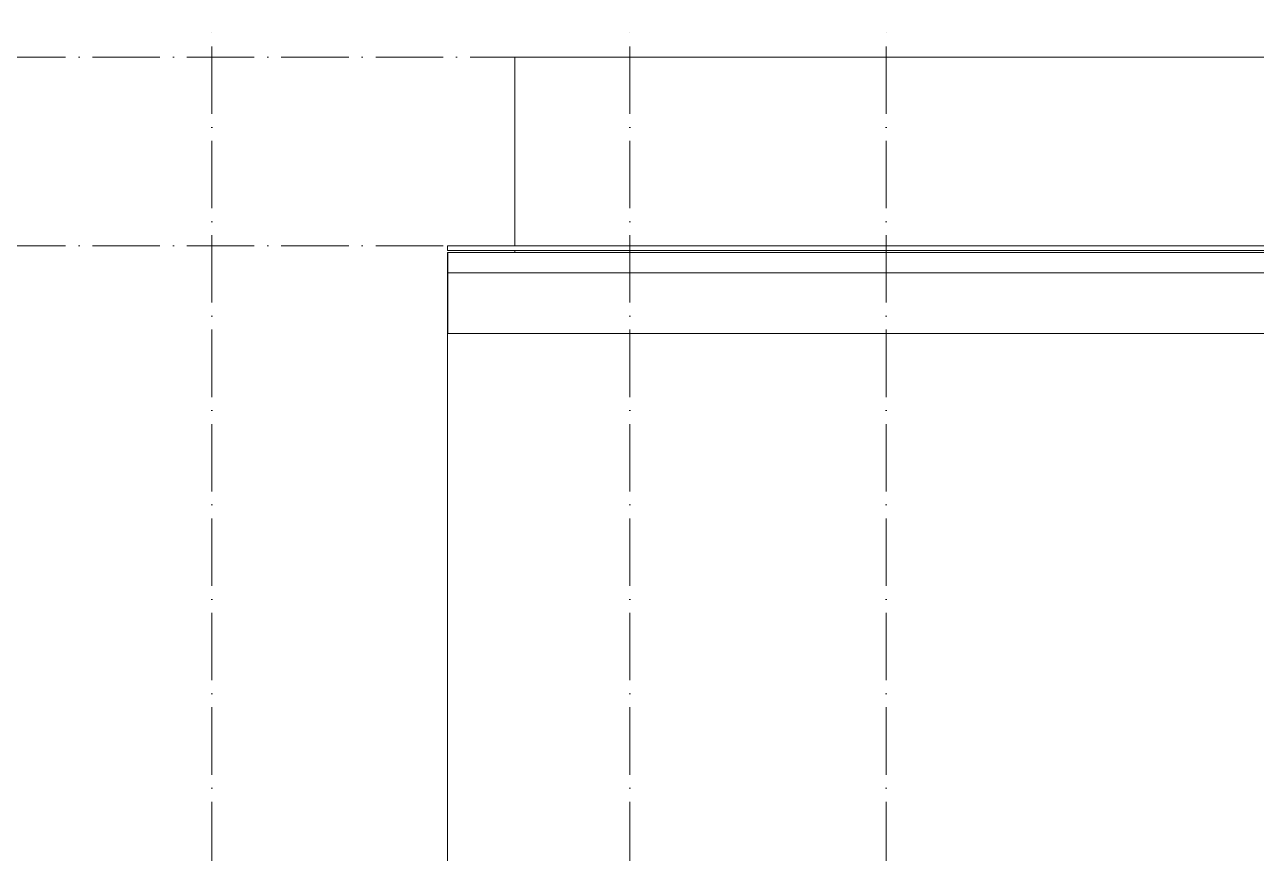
# Model space of a CAD drawing. Header units: millimetres. Extents: x -4940 to 55609, y -15283 to 93540.
# Drawn here: x 20460 to 29597, y 87395 to 93540 of the extents above; entities that cross this region are included whole.
import ezdxf

# ---------------------------------------------------------------- set-up
doc = ezdxf.new("R2010")
doc.units = ezdxf.units.MM
doc.linetypes.add('Grid Line', pattern=[14, 10, -2, 0, -2])
for name, color, linetype, lineweight in [('NET CATConcrete', 3, 'Continuous', 5), ('NET-THAY', 2, 'Continuous', 15), ('TRUC', 225, 'Continuous', 5)]:
    doc.layers.add(name, color=color, linetype=linetype, lineweight=lineweight)

# ---------------------------------------------------------------- blocks, each defined once
blk = doc.blocks.new('ALC1807-ASCENT PLAZA-TANG 23_rvt-1-MẶT CẮT A-A')
at = {"layer": 'NET-THAY'}
for p, q in [((24097.1, 91900), (24097.1, 93300)), ((24097.1, 93300), (24297.1, 93300)), ((31299.9, 93300), (24297.1, 93300)), ((23599.9, 91850), (23597.2, 91850)), ((23597.2, 91850), (23597.2, 81700)), ((24097.1, 91850), (24097.1, 91865))]:
    blk.add_line(p, q, dxfattribs=at)
at = {"layer": 'NET-THAY', "lineweight": 9}
for p, q in [((23597.1, 91900), (23597.1, 91865)), ((23597.1, 91900), (30999.9, 91900)), ((30999.9, 91865), (23597.1, 91865))]:
    blk.add_line(p, q, dxfattribs=at)

msp = doc.modelspace()

# ---------------------------------------------------------------- linework, layer by layer
at = {"layer": 'NET CATConcrete'}
for p, q in [((30999.9, 91700), (23599.9, 91700)), ((23599.9, 91700), (23599.9, 91250)), ((30999.9, 91250), (23599.9, 91250))]:
    msp.add_line(p, q, dxfattribs=at)
at = {"layer": 'NET-THAY', "lineweight": 9}
for p, q in [((23599.9, 91850), (23599.9, 91700)), ((23599.9, 91850), (30999.9, 91850)), ((31299.9, 91700), (23599.9, 91700))]:
    msp.add_line(p, q, dxfattribs=at)
at = {"layer": 'TRUC', "linetype": 'Grid Line', "ltscale": 50}
for p, q in [((21849.9, -12136), (21849.9, 93540.4)), ((24949.9, -12136), (24949.9, 93540.4)), ((26849.9, -12136), (26849.9, 93540.4)), ((-4939.7, 93300), (48981, 93300)), ((-4939.7, 91900), (48981, 91900))]:
    msp.add_line(p, q, dxfattribs=at)

# ---------------------------------------------------------------- block references
at = {"lineweight": 5}
msp.add_blockref('ALC1807-ASCENT PLAZA-TANG 23_rvt-1-MẶT CẮT A-A', (0, 0), dxfattribs=at)

doc.saveas('drawing.dxf')
